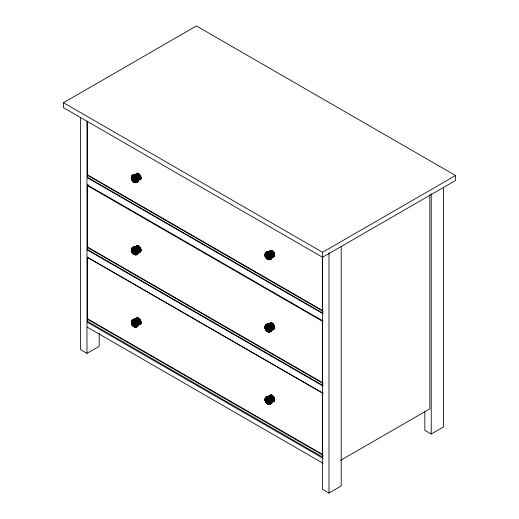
<?xml version="1.0" encoding="UTF-8"?>
<svg xmlns="http://www.w3.org/2000/svg" width="519" height="519" viewBox="0 0 519 519"><rect width="100%" height="100%" fill="white"/><g stroke="black" fill="none" stroke-linecap="round" stroke-linejoin="round"><path stroke-width="0.78" d="M99.2 333.354L99.2 346.296L86.978 353.355L80.568 349.65L80.568 117.404M322.584 256.302L322.584 489.359L328.981 493.05L341.204 485.992L341.204 246.467M328.981 493.05L328.981 252.714M424.834 411.697L424.834 430.309L431.237 434.007L443.453 426.949L443.453 187.417M429.81 194.885L429.81 408.849L340.535 460.398M431.237 434.007L431.237 193.665M134.648 182.5L133.591 181.987L133.195 181.15L132.319 177.881L132.76 175.409C138.216 170.978 142.057 182.61 135.122 182.63C131.43 182.169 129.484 175.759 133.707 174.656M138.249 251.352L139.773 252.156L141.025 250.813L139.598 250.729L137.723 253.901L136.315 254.784L134.369 254.576L132.319 250.177L132.76 247.706L133.331 247.096C140.584 244.053 140.39 257.8 133.591 254.284C132.773 252.117 131.956 248.951 133.805 247.115L134.564 246.875C137.094 247.602 138.852 250.645 138.216 253.194L137.107 254.472L135.965 254.848L133.591 254.284M137.509 325.543L136.315 327.08L133.591 326.581L132.319 322.474L132.76 320.002C137.366 316.032 142.076 325.277 136.315 327.08C129.575 327.431 129.419 316.953 137.392 319.204L138.086 317.9L139.819 319.256C141.525 320.684 141.681 325.705 138.482 324.103M271.346 258.741L269.186 259.779L267.214 259.124L265.942 255.017L266.383 252.545C272.164 247.654 275.511 260.992 268.446 259.221L267.785 259.403C262.64 256.6 264.865 250.015 271.015 251.747L271.709 250.443L274.129 252.863C275.342 254.433 274.603 258.17 272.105 256.646M268.271 331.926L267.214 331.414L265.942 327.314L266.383 324.842L266.954 324.232C272.527 321.748 275.012 331.356 269.186 332.076C262.997 331.278 263.886 321.988 270.697 323.96L271.223 322.649L269.874 323.175L269.575 324.446M269.465 404.197L267.992 404.003L266.539 401.472L265.942 399.604L266.383 397.132C271.677 392.572 275.712 404.379 268.965 404.061L267.214 403.711C266.396 401.55 265.579 398.378 267.428 396.542L268.187 396.302C270.717 397.029 272.475 400.071 271.839 402.627L270.73 403.905L269.588 404.275L267.214 403.711M140.506 179.561L141.11 177.991L140.461 175.759L138.93 173.852L137.191 173.203L136.244 173.748L135.9 175.039L137.074 174.527L137.6 173.216L138.086 173.314L139.819 174.669L140.954 176.882L140.72 179.315L139.371 179.846L138.482 179.516L138.547 179.126L138.982 179.697L140.506 179.561L139.183 179.224L138.339 179.944C141.59 178.452 137.898 172.632 135.258 175.169L136.075 174.916C138.469 171.419 142.835 179.697 138.372 179.412L139.287 179.334L139.773 179.859M138.346 252.714C136.393 254.615 133.688 252.429 131.858 251.384L131.313 250.34L131.729 248.296L133.357 247.154L135.459 247.245C138.236 245.292 141.421 250.807 138.339 252.234L139.183 251.52L140.506 251.858L141.11 250.288L140.954 249.178C140.811 246.83 136.276 243.502 135.9 247.336L137.074 246.823L137.6 245.513L138.982 246.123L140.506 248.024L141.025 250.813L140.792 250.547M138.086 317.9L136.503 318.063L136.666 318.802L136.075 319.509C138.197 316.233 142.563 323.337 138.949 323.953L139.838 323.707L140.461 324.18L140.526 323.545L140.954 323.512L140.954 321.475L139.819 319.256C138.917 317.628 135.731 317.077 135.9 319.633M271.709 250.443L270.127 250.606L270.289 251.345L269.698 252.052C271.937 248.679 276.342 256.308 272.3 256.561L273.461 256.25L274.084 256.723L274.149 256.088L274.577 256.055L274.129 252.863C273.552 250.846 269.588 248.912 269.523 252.176M269.731 323.512L269.835 324.505L269.679 323.538L270.198 323.467L269.874 323.175L270.081 323.862L269.556 324.615C271.547 320.599 276.517 328.54 272.3 328.851L273.461 328.546L274.084 329.02L274.149 328.378L274.577 328.352L274.577 326.315L272.994 323.668L271.223 322.649L272.605 323.259L274.129 325.16C275.342 326.73 274.603 330.467 272.105 328.942M272.105 401.239L273.766 401.498L274.577 400.649L274.129 397.457C273.584 395.335 269.445 393.623 269.575 396.737M131.398 249.165L131.313 250.34M131.398 321.462L131.858 323.681C134.343 325.964 138.378 326.769 139.598 323.026L141.025 323.11L140.792 322.837M133.331 180.768L132.449 180.975L131.45 179.023L131.352 177.407M138.547 246.155L137.723 247.063L134.823 247.498L133.591 249.023L132.728 253.084L133.195 254.018L134.823 254.388L134.162 254.563L132.449 253.272L131.45 251.319L131.352 249.704M135.342 326.925L134.162 326.86L132.449 325.569L131.45 323.609L131.352 322.001M268.965 259.468L268.271 259.636L266.072 258.112L265.073 256.152L264.975 254.544L265.462 254.057M265.618 329.468L266.383 330.454L265.073 328.449L264.975 326.834L265.462 326.354M267.785 403.99L266.072 402.705L265.073 400.746C263.827 396.801 268.115 395.867 271.015 396.334L271.658 395.056L272.605 395.556L274.129 397.457L274.655 399.208L274.084 401.317L272.806 400.953L271.671 401.732M131.839 176.927L132.54 175.111L134.116 174.559L136.328 174.747L136.503 173.469L137.081 173.631L137.243 173.177L137.769 173.567M138.346 180.424C138.554 177.985 136.984 175.253 134.564 174.579L132.903 174.903L131.729 176.006L131.313 178.043L131.858 179.087C133.688 180.132 136.393 182.318 138.346 180.424L137.107 182.182L135.563 182.643L133 181.293L134.162 182.266L134.823 182.091L134.304 181.741M271.969 329.85C272.177 327.418 270.607 324.68 268.187 324.005L266.526 324.33L265.352 325.432L264.937 327.47L265.481 328.514C267.311 329.565 270.016 331.745 271.969 329.85L270.73 331.609L269.186 332.076L266.623 330.72L267.785 331.699L268.446 331.518M131.398 177.998L131.696 179.276M131.398 322.584L131.696 323.869M139.819 174.669L135.563 177.031L132.319 180.281L133.675 181.935M139.819 246.966L134.726 250.035L132.124 252.824L132.449 253.272L133.331 253.064M139.819 319.256L134.726 322.325L132.124 325.115L132.76 325.614M273.448 251.799L268.355 254.868L265.747 257.664L266.383 258.157M273.448 324.096L269.186 326.457L265.981 329.896M273.448 396.393L268.355 399.461L265.747 402.251L266.383 402.75M139.326 174.468C137.418 175.623 132.124 177.18 132.812 181.378L133.805 181.293M139.326 246.765L135.122 248.835L132.916 252.039L131.618 251.832L131.398 250.288L131.845 252.338L133.675 254.232M139.326 319.062C137.418 320.217 132.124 321.774 132.812 325.971L133.201 326.107M272.949 251.605C271.041 252.759 265.747 254.316 266.435 258.514L266.824 258.65M272.949 323.901C271.041 325.05 265.747 326.613 266.435 330.811L267.298 331.369M272.949 396.192C271.041 397.346 265.747 398.903 266.435 403.101L266.824 403.244M132.014 175.701L132.021 178.127L134.369 182.279C137.976 181.773 134.278 174.754 131.618 176.901L132.021 178.127L131.45 177.219L132.021 175.85M265.637 325.134L265.644 327.554L267.279 330.752L268.745 332.056L271.346 331.038L272.663 328.371L273.915 327.684L274.655 327.95L274.421 327.677M133.591 181.631L135.563 182.643L136.737 182.39L137.723 181.605L139.04 178.945L140.292 178.257L141.025 178.517L140.792 178.251M135.842 254.764L133.986 254.472L133.655 253.622L134.726 254.589C138.19 253.298 133.059 246.097 131.346 249.899L135.057 254.511L135.965 254.848L137.373 254.102M135.842 327.061L135.122 327.217L133.591 326.224L131.618 321.495L132.54 319.704M269.465 259.604L268.745 259.76L267.214 258.767L265.644 255.257L265.352 253.136L266.163 252.247L267.739 251.696L270.697 251.663L271.223 250.353L271.392 250.703M267.214 331.064L268.355 331.725C271.333 330.486 267.798 324.369 265.241 326.334L265.644 327.554L265.151 325.828L266.163 324.544L267.33 324.083M271.969 402.147C270.016 404.041 267.311 401.855 265.481 400.811L264.937 399.766C266.182 394.479 272.683 404.236 267.609 403.899L267.279 403.049L269.186 404.366L270.36 404.113L271.346 403.328L272.663 400.668L273.915 399.98L274.655 400.24L274.421 399.974M135.965 182.552L135.057 182.221L132.916 179.743L132.728 177.848L134.304 174.955L137.392 174.611L138.086 173.314M132.442 249.633L132.728 250.145L133.675 247.848L135.044 246.999M140.954 323.512L139.514 323.343L137.405 326.451L135.563 326.399L134.369 325.64L132.916 324.336L132.728 322.435L133.675 320.145L135.044 319.295C137.256 320.333 138.839 323.065 138.216 325.491L137.107 326.769L135.563 327.236L134.369 326.873L133.655 325.919L134.726 326.886C138.19 325.595 133.059 318.394 131.346 322.195L135.057 326.808L136.737 326.983L137.723 326.198C140.532 323.246 136.711 317.602 132.903 319.49L132.014 320.294L132.021 322.714L131.528 320.989L133.072 319.749L132.864 320.152M269.588 259.682L268.68 259.351L266.539 256.879L266.351 254.978L266.818 253.674L267.298 252.688L268.667 251.838C270.879 252.876 272.462 255.608 271.839 258.034L270.73 259.312L269.186 259.779L267.992 259.416L267.279 258.462L268.355 259.429C272.112 258.001 265.929 250.463 264.937 255.173L265.481 256.224C267.966 258.507 272.001 259.312 273.221 255.569L274.655 255.653L274.421 255.38M274.577 328.352L273.137 328.183L271.632 330.726L269.588 331.978L268.68 331.647L266.539 329.176L266.351 327.275L267.298 324.985L268.667 324.135L271.015 324.044L271.709 322.74M266.072 399.059L266.351 399.572L267.298 397.275L268.667 396.432M136.309 174.728L136.212 175.072L135.939 174.546L136.302 174.741L135.933 175.182L136.458 174.436L136.244 173.748L136.575 174.04L136.108 174.086L136.309 174.728L136.108 174.086M131.884 248.646L132.241 247.725L133.072 247.459L132.864 247.855M135.933 247.479L136.108 246.382L136.212 247.368L135.939 246.843L136.302 247.038C138.683 244.047 142.725 252.046 138.372 251.709L139.287 251.631L139.773 252.156L140.013 251.657L140.506 251.858M131.884 320.943L132.021 320.437M265.864 252.565L264.969 254.738L266.539 256.879L269.186 258.949L271.028 258.994L273.137 255.886L274.577 256.055M274.129 401.284L272.3 401.148C276.504 400.94 271.599 393.052 269.835 396.795L269.562 396.269M136.555 245.747L136.075 247.213L136.666 246.512L136.503 245.766L137.081 245.928L137.243 245.474L137.769 245.863M269.698 324.349L270.289 323.642L270.127 322.902L270.704 323.058L270.866 322.61L271.392 323M269.556 396.912L269.679 395.835L270.198 395.763L269.874 395.472L269.698 396.646L270.289 395.939L270.127 395.193L271.709 395.037M132.241 323.467L131.618 324.122C135.537 326.302 138.138 323.324 141.025 322.072L140.792 321.923M265.507 254.68L265.021 255.127L265.241 256.665C269.166 258.845 271.761 255.867 274.655 254.615L274.421 254.466M265.507 326.976L265.021 327.424L265.241 328.962C269.166 331.141 271.761 328.164 274.655 326.912L274.421 326.762M265.462 398.65L264.969 400.246L265.981 402.193L265.618 401.764M138.93 324.317L139.326 324.012L139.371 324.433L138.962 323.908L139.773 324.453L140.013 323.947L140.506 324.148M272.001 256.548L272.91 256.464L273.403 256.996L273.636 256.49L274.129 256.691M272.001 328.845L272.91 328.761L273.403 329.286L273.636 328.787L274.129 328.988M272.001 401.135L272.91 401.057L273.403 401.583L273.636 401.083M140.954 178.925L139.514 178.757L137.405 181.858L135.563 181.812L131.858 178.542L131.346 177.608L131.884 176.35M140.506 175.733L134.369 179.483L132.021 179.691L131.729 179.243L131.995 180.035M140.506 248.024L134.369 251.78L132.916 252.039L131.618 249.198L131.729 248.296L133.707 246.947L136.328 247.044M140.506 320.32L134.369 324.07L132.916 324.336L134.162 320.379L135.543 319.529L137.723 319.36L138.547 318.452M274.129 252.863L267.992 256.613L266.539 256.879L267.785 252.922L269.166 252.078L271.346 251.903L272.17 250.995M274.129 325.16L267.992 328.91L266.539 329.176L264.969 327.035L265.644 325.277L266.487 324.991M274.129 397.457L267.992 401.206L265.241 401.258L265.021 399.721L265.507 399.273M140.792 177.336L141.025 177.485C138.281 178.011 136.575 181.955 132.916 179.743L133.591 177.764C134.11 174.566 137.931 176.168 138.982 173.826M133 249.717L133.195 250.314L133.591 250.061C134.11 246.856 137.931 248.465 138.982 246.123M133 322.014L133.195 322.61L133.591 322.351C134.11 319.153 137.931 320.761 138.982 318.419M266.623 254.557L266.818 255.153L267.214 254.894C267.733 251.696 271.554 253.304 272.605 250.962M271.482 330.305L270.996 331.239L270.217 331.479L267.992 330.473L266.539 329.176L267.214 327.191C267.733 323.992 271.554 325.601 272.605 323.259M269.588 404.275L268.68 403.944L266.539 401.472L267.214 399.487C267.733 396.289 271.554 397.898 272.605 395.556M274.577 400.649L273.137 400.48L271.632 403.023L270.217 403.776C267.577 403.218 265.034 400.519 265.352 397.729L266.526 396.626C269.861 394.7 274.168 400.019 271.482 402.595L270.996 403.529L270.139 403.607M132.021 248.147L131.528 248.692L131.592 250.839M265.644 252.987L265.151 253.532L265.215 255.679M133.072 175.163L134.415 174.903M139.183 179.224L140.046 178.893L140.72 179.315L140.526 178.951M138.592 252.091L139.371 251.319L140.72 251.611L140.526 251.248M138.339 324.531C141.291 323.162 138.482 317.92 135.712 319.393L136.769 319.107L137.191 317.79M266.695 252.299L266.98 251.987C269.899 252.176 271.93 255.861 271.249 258.579L267.992 258.183L269.938 259.487C271.904 256.983 268.797 251.663 265.637 252.837L265.644 255.257L265.319 255.063M271.787 257.833C273.507 255.653 270.795 251.014 268.038 252.033M265.864 324.862L266.98 324.284M272.423 329.007L272.216 329.221C274.882 327.56 271.742 322.5 269.082 324.381L270.542 323.493L270.444 322.714L270.704 323.058M272.806 328.657L273.669 328.326L274.343 328.741L274.149 328.378M271.787 330.129C273.422 327.95 271.041 323.83 268.336 324.154M267.791 396.886L270.697 396.25L271.223 394.94L271.392 395.29M271.962 401.667C275.038 400.227 271.865 394.725 269.082 396.672L266.163 396.834L265.469 398.384L265.644 399.851L265.151 398.118L266.98 396.581C269.899 396.769 271.93 400.454 271.249 403.166L267.992 402.77L269.938 404.074C271.807 401.576 269.082 396.853 265.981 397.23L265.942 399.604L265.618 399.234M265.507 398.079L264.969 399.332L266.539 401.472C270.198 403.678 271.904 399.734 274.655 399.208L274.421 399.059M131.729 323.837L131.995 324.628M138.592 324.388L139.371 323.609L140.72 323.901L140.526 323.545M272.216 401.518L272.994 400.746L274.343 401.038L274.149 400.674M140.013 175.325L134.064 178.893L134.603 179.016M140.013 247.621L134.064 251.183L134.603 251.313M140.013 319.912L134.064 323.48L134.603 323.609M273.636 252.455L267.687 256.023L268.226 256.152M273.636 324.751L267.687 328.319L268.226 328.443M273.636 397.048L267.687 400.616L268.226 400.739M136.315 182.487L136.964 181.903M269.938 404.217L270.587 403.626M269.465 331.901L270.139 331.317M140.954 176.882C138.528 177.018 137.691 180.301 134.895 179.775L134.531 180.087L134.998 180.508C137.775 181.838 138.443 178.653 140.325 177.861L141.11 177.991M140.954 249.178C138.528 249.315 137.691 252.597 134.895 252.072L132.916 252.039L135.563 254.109L136.594 254.342L138.009 253.596L139.514 251.053L140.915 251.248M140.954 321.475C138.528 321.605 137.691 324.894 134.895 324.369L134.531 324.673L134.998 325.102C137.775 326.432 138.443 323.246 140.325 322.448L141.11 322.584M274.577 254.018C272.151 254.148 271.314 257.437 268.518 256.911L268.154 257.216L268.621 257.645C271.398 258.975 272.066 255.789 273.948 254.991L274.733 255.127M274.577 326.315C272.151 326.445 271.314 329.734 268.518 329.208L268.154 329.513L268.621 329.935C271.398 331.271 272.066 328.086 273.948 327.288L274.733 327.424M274.577 398.611C272.151 398.741 271.314 402.024 268.518 401.505L268.154 401.81L268.621 402.231C271.398 403.561 272.066 400.376 273.948 399.585L274.733 399.714M265.644 255.342L265.151 255.744L265.352 256.38M265.644 327.632L265.151 328.04L265.352 328.676M265.644 399.928L265.151 400.337L265.352 400.966M272.949 256.555L272.559 256.86L272.235 256.36L273.448 256.963M273.636 328.787L273.766 329.202L272.235 328.657L273.448 329.26M133 253.583L133.591 253.927M134.304 326.328L133.675 326.529L133 325.88L133.591 326.224M267.298 259.072L266.623 258.423L267.214 258.767M267.927 403.464L267.298 403.659L266.623 403.016L267.214 403.354M138.982 179.697L138.612 179.224M272.605 401.421L272.235 400.953L273.448 401.55M141.11 250.288L140.325 250.158C138.463 251.365 137.386 253.901 134.531 252.922L135.731 253.791L137.626 253.739C138.346 250.943 136.043 246.849 132.903 247.193L132.014 247.998L132.021 250.418L131.696 250.229M63.467 102.723L196.422 25.95L455.533 175.519L455.533 180.482L322.578 257.255L63.467 107.686L63.467 102.723L322.578 252.292L455.533 175.519M87.4 185.601L322.617 321.378L322.617 382.75L87.4 246.979L87.4 185.601L88.632 184.887M137.859 180.872C140.059 179.016 137.632 174.806 135.063 174.644M133.357 247.154L137.392 246.908L138.086 245.604M134.415 247.193C137.217 246.084 140.227 251.293 137.859 253.168M134.415 319.49L137.074 319.12L137.6 317.81L137.769 318.16M136.263 319.302L136.919 318.66L136.821 317.881L137.081 318.218M138.164 325.29L136.964 326.49M269.886 251.845C272.306 250.995 274.616 255.53 272.216 256.931L272.994 256.159L274.343 256.451L274.149 256.088M269.835 252.208L269.562 251.676L269.925 251.871L270.178 250.58M133.805 253.59L132.812 253.674L132.442 253.032M135.459 174.948L136.919 174.066L136.821 173.288L137.081 173.631M135.459 247.245L136.919 246.363L136.821 245.584L137.081 245.928M269.082 396.672L270.542 395.789L270.444 395.011L270.704 395.355M134.998 180.508L134.531 180.631L135.731 181.494L137.626 181.442C138.288 178.77 136.445 175.584 133.805 174.819L132.812 176.434L132.728 177.848L132.442 177.336M268.621 257.645L268.154 257.761L268.518 258.254M134.998 325.102L134.531 325.218L135.731 326.081L137.626 326.029C138.307 323.279 136.27 319.685 133.331 319.393M268.621 329.935L268.154 330.058L269.355 330.921L271.249 330.869C271.911 328.196 270.075 325.011 267.428 324.252L266.435 325.867L266.351 327.275L266.072 326.762M268.621 402.231L268.154 402.355L268.518 402.848M135.712 174.806L136.769 174.514L137.191 173.203M138.677 179.425L139.585 179.263L140.143 179.775L140.013 179.36M135.712 247.102L136.769 246.81L137.191 245.5M138.677 251.721L139.585 251.559L140.143 252.072L140.013 251.657M266.954 251.936L265.981 252.636L265.942 255.017L265.618 254.647M270.587 259.039L270.996 258.942M269.335 324.232L270.393 323.947L270.814 322.63M269.335 396.529L270.393 396.237L270.814 394.927M271.132 402.679L271.482 402.595M138.054 251.624L138.962 251.618L139.371 252.137L138.612 251.52M272.572 256.496L273.766 256.911L273.636 256.49M138.677 324.018L139.585 323.856L140.143 324.362L140.013 323.947M134.149 178.315L133.655 178.38L133.591 177.764M134.149 250.612L133.655 250.677L133.591 250.061M267.772 255.452L267.279 255.517L267.214 254.894M134.149 322.909L133.655 322.974L133.591 322.351M267.772 327.749L267.279 327.813L267.214 327.191M267.772 400.039L267.279 400.104L267.214 399.487M131.995 252.331L131.729 251.54M131.592 178.542L131.696 177.933M131.592 323.136L131.696 322.52M265.215 327.976L265.319 327.359M265.215 400.266L265.319 399.656M266.695 324.589L267.791 324.589M140.526 176.317L137.405 178.413L134.369 179.483L134.895 179.775M274.149 253.454L271.028 255.549L267.992 256.613L268.518 256.911M140.526 248.614L137.405 250.709L134.369 251.78L134.895 252.072M274.149 325.744L271.028 327.846L267.992 328.91L268.518 329.208M140.526 320.911L137.405 323.006L134.369 324.07L134.895 324.369M274.149 398.041L271.028 400.136L267.992 401.206L268.518 401.505M134.895 181.125L134.369 181.047L136.309 182.351C138.184 179.853 135.459 175.13 132.358 175.506L132.319 177.881L131.995 177.511M134.895 253.415L134.369 253.343L136.309 254.647C138.184 252.143 135.459 247.427 132.358 247.797L132.319 250.177L131.995 249.808M268.518 330.551L267.992 330.473L269.938 331.777C271.807 329.28 269.082 324.563 265.981 324.933L265.942 327.314L265.618 326.938M134.895 325.711L134.369 325.64L136.309 326.944C138.184 324.44 135.459 319.723 132.358 320.093L132.319 322.474L131.995 322.104M132.442 180.735L133 181.293M266.072 257.872L266.623 258.423M266.072 330.168L266.623 330.72M132.442 325.329L133 325.88M266.072 402.459L266.623 403.016M268.667 251.838L267.428 251.955L266.435 253.57L266.351 254.978L266.072 254.466M135.044 319.295L133.805 319.412L132.812 321.027L132.728 322.435L132.442 321.923M134.603 181.54L134.064 181.287L134.149 181.721M268.226 258.676L267.687 258.423L267.772 258.851M134.603 253.836L134.064 253.583L134.149 254.012M268.226 330.973L267.687 330.72L267.772 331.148M134.603 326.133L134.064 325.88L134.149 326.308M268.226 403.263L267.687 403.016L267.772 403.445M87.179 177.556L323.071 313.723M87.179 184.835L323.071 321.002M87.179 249.853L323.071 386.019M87.179 257.126L323.071 393.298M87.179 322.15L323.071 458.316M87.179 327.113L323.071 463.279M140.792 249.633L141.025 249.775C138.437 249.633 137.73 253.849 134.531 252.383L134.998 252.805M139.326 324.012L139.819 324.42M270.198 251.17L269.874 250.885L269.932 251.858L269.679 251.241M272.585 328.748L272.994 329.273L272.949 328.851M138.962 179.321L139.371 179.846L139.326 179.418M272.17 328.559L272.605 329.124M270.704 250.761L270.444 250.424L270.542 251.202L269.335 251.942L270.393 251.65L270.814 250.333M265.637 257.002L265.981 257.599M132.014 324.459L132.358 325.056M136.212 319.665L135.939 319.133L136.302 319.328L136.555 318.037M266.623 326.853L266.818 327.45C266.844 324.109 270.068 324.849 271.878 323.707L272.17 323.292M266.623 399.143L266.818 399.747C266.844 396.406 270.068 397.145 271.878 395.997L272.17 395.582M133 177.42L133.195 178.023C133.221 174.682 136.445 175.422 138.249 174.274L138.547 173.859M269.731 395.809L269.925 396.464M136.555 173.45L136.575 174.04M322.578 252.292L322.617 310.563L87.4 174.786L87.4 121.485M86.978 121.109L86.978 353.355M136.108 318.679L136.302 319.328L136.056 318.698M322.85 311.121L87.64 175.351L87.64 177.479L322.85 313.255L322.85 311.121M322.85 383.314L87.64 247.537L87.64 249.665L322.85 385.442L322.85 383.314M322.617 393.117L87.4 257.34L87.4 318.718L322.617 454.495L322.617 393.117M322.85 455.053L87.64 319.276L87.64 321.41L322.85 457.187L322.85 455.053"/></g></svg>
